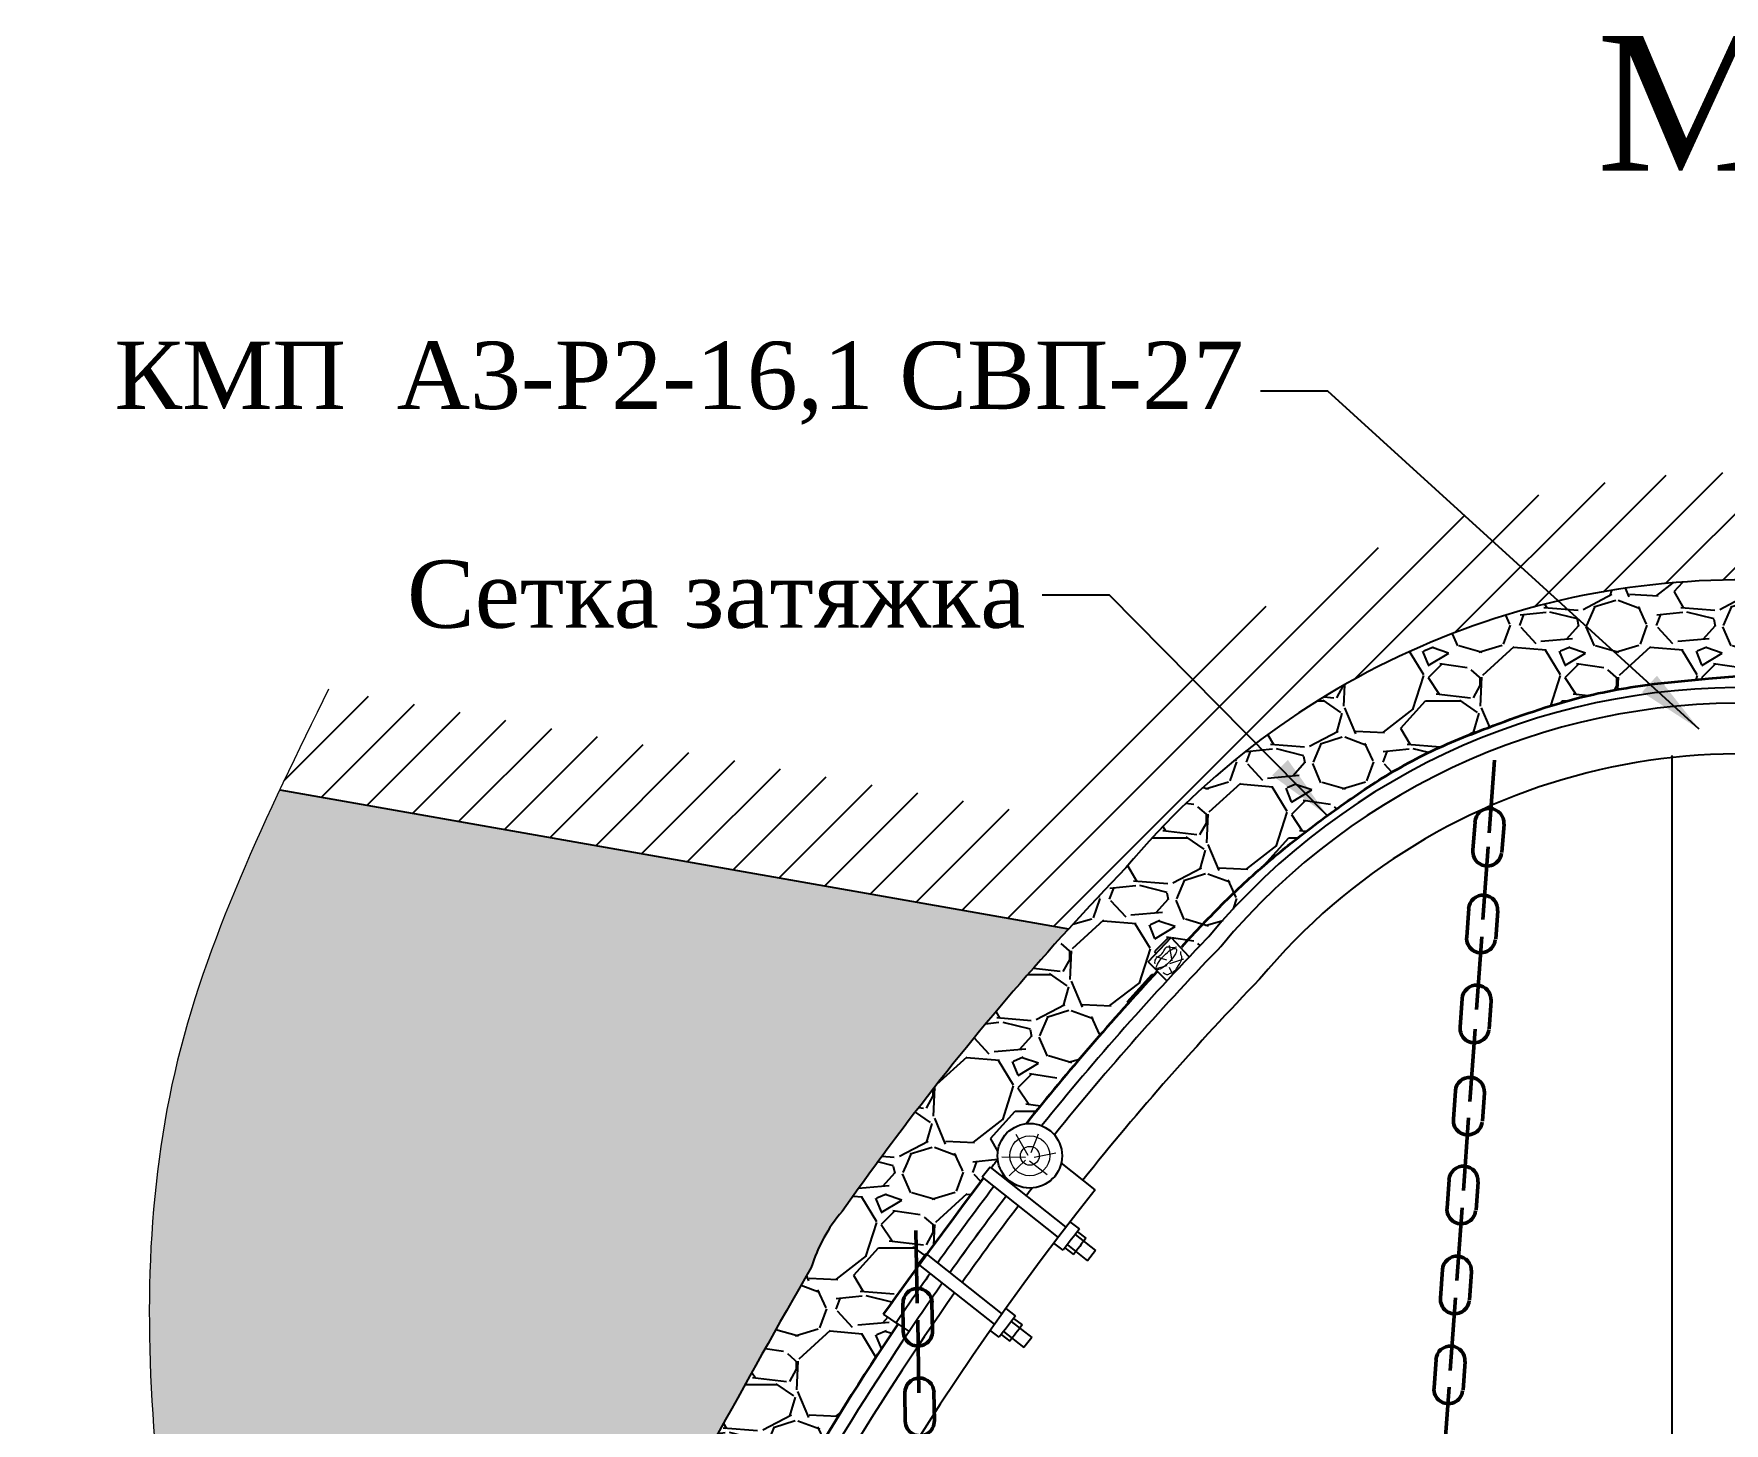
# Model space of a CAD drawing. Header units: millimetres. Extents: x -46762 to 161452, y -66984 to 31524.
# Drawn here: x 6122 to 9262, y 6762 to 9343 of the extents above; entities that cross this region are included whole.
import ezdxf

# ---------------------------------------------------------------- set-up
doc = ezdxf.new("R2010")
doc.units = ezdxf.units.MM
doc.header["$LTSCALE"] = 0.5
doc.styles.get("Standard").update_dxf_attribs({"font": 'TIMES.TTF'})
doc.linetypes.add('FENCELINE1', pattern='A,6.35,-2.54,[133,ltypeshp.shx,S=2.54,R=0,X=-2.54,Y=0],-2.54,25.4', length=36.83)
doc.dimstyles.new('ISO-25', dxfattribs={"dimscale": 50, "dimtxt": 2.5, "dimasz": 2.5, "dimexe": 1.25, "dimexo": 0.625, "dimtad": 1, "dimdec": 0, "dimtxsty": 'Standard', "dimcen": 2.5, "dimadec": 0, "dimazin": 0, "dimtfac": 1, "dimtdec": 0, "dimtmove": 0, "dimatfit": 3, "dimfxl": 1, "dimarcsym": 0})
pattern_1 = [(228.0128, (21943.74142524059, 26783.5741609892), (-2032.001726589601, -2286.002808951258), [34.1721, -3383.05]), (184.9697, (21920.88142524059, 26758.1741609892), (3048.004930617913, 253.9982075387458), [58.6405, -5805.4]), (132.5104, (21862.46142524059, 26753.0941609892), (2539.998151833169, -2794.002729246041), [41.34819999999999, -4093.47]), (267.2737, (21763.40142524059, 26689.5941609892), (253.9988970828173, 5079.998365336643), [53.40049999999999, -5286.639999999999]), (292.8337, (21760.86142524059, 26636.2541609892), (-1270.003605550191, 3048.001733005111), [52.3634, -5183.98]), (357.2737, (21781.18142524059, 26587.9941609892), (-5079.998365336643, 253.9988970828175), [53.40049999999999, -5286.639999999999]), (37.6942, (21834.52142524059, 26585.4541609892), (-3302.002086123993, -2539.997735698489), [70.61939999999998, -6991.310000000001]), (72.2553, (21890.40142524059, 26628.6341609892), (1778.00355654672, 5588.00162060364), [66.672, -6600.53]), (121.4296, (21910.72142524059, 26692.1341609892), (-2032.000523526448, 3301.996115997269), [53.5813, -5304.55]), (175.2364, (21882.78142524059, 26737.8541609892), (2793.997805305446, -253.9976162721156), [61.17129999999995, -2997.389999999997]), (222.3974, (21821.82142524059, 26742.9341609892), (-3048.000091723971, -2793.996365063697), [79.1078, -7831.68]), (138.8141, (22014.86142524059, 26687.0541609892), (-1777.998867422474, 1523.997655712401), [27.0005, -2673.06]), (171.4692, (21994.54142524059, 26704.8341609892), (3301.99495955914, -508.0012800045699), [51.36819999999994, -5085.459999999994]), (225, (21943.74142524059, 26712.4541609892), (-5.329070518200751e-14, -253.9998268700197), [35.9209, -323.289]), (203.1986, (21925.96142524059, 26742.9341609892), (1270.004282559083, 508.0022274306265), [19.3441, -1915.06]), (291.8014, (21908.18142524059, 26735.3141609892), (-254.0001781894509, 762.0004908731864), [27.3566, -1340.48]), (30.9638, (21918.34142524059, 26709.9141609892), (761.9991954808227, 508.0003958660552), [44.43199999999995, -1436.629999999998]), (161.5651, (21956.44142524059, 26732.7741609892), (508.0002318180981, -253.9996222465077), [32.1287, -771.0899999999999]), (16.38950000000001, (21760.86142524059, 26735.3141609892), (2540.001401396935, 761.9984149967804), [45.00880000000001, -4455.88]), (70.3462, (21804.04142524059, 26748.0141609892), (-1015.997168867651, -2793.9960488545), [37.7599, -3738.219999999999]), (293.1986, (21956.44142524059, 26783.5741609892), (-508.0022274306264, 1270.004282559083), [38.688, -1895.72]), (343.6105, (21971.68142524059, 26748.0141609892), (-2540.001401396935, 761.9984149967811), [45.00879999999996, -4455.879999999994]), (339.444, (21760.86142524059, 26577.8341609892), (-1270.001576425591, 507.9993836050138), [43.4035, -2126.77]), (294.7751, (21801.50142524059, 26562.5941609892), (-1269.997040362684, 2793.998702615667), [36.36719999999995, -3600.359999999997]), (66.80140000000002, (21958.98142524058, 26529.5741609892), (508.0022274306268, 1270.004282559083), [38.688, -1895.72]), (17.35400000000001, (21974.22142524059, 26565.1341609892), (-3302.000178185996, -1015.998467560563), [42.57829999999999, -4215.239999999999]), (69.444, (21834.52142524059, 26529.5741609892), (-507.9993836050144, -1270.001576425591), [21.7018, -2148.48]), (101.3098999999999, (21943.74142524059, 26529.5741609892), (-253.9987462887348, 1015.996746090262), [12.95149999999999, -1282.199999999999]), (165.9638, (21941.20142524059, 26542.2741609892), (762.0005354697173, -253.9995604123641), [52.3634, -994.905]), (186.0090000000001, (21890.40142524059, 26554.9741609892), (2539.996254442795, 253.9994068547858), [48.5267, -4804.139999999999]), (303.6901, (21918.34142524059, 26687.0541609892), (-254.0000871307233, 507.999509923184), [36.6324, -879.178]), (353.1572, (21938.66142524059, 26656.5741609892), (4318.001785664343, -508.002275165484), [63.95569999999999, -6331.599999999999]), (60.94540000000001, (22002.16142524059, 26648.9541609892), (-1015.997636582909, -1777.995761083413), [26.1508, -2588.94]), (90, (22014.86142524059, 26671.8141609892), (-254, 254), [15.24, -238.76]), (120.2564, (21885.32142524059, 26562.5941609892), (1015.997846683611, -1777.999103247756), [35.2867, -3493.39]), (48.01279999999999, (21867.54142524059, 26593.0741609892), (2032.001726589601, 2286.002808951258), [68.3443, -3348.88]), (0, (21913.26142524059, 26643.8741609892), (254, 254), [66.04, -187.96]), (325.3048, (21979.30142524058, 26643.8741609892), (-2539.995599095369, 1778.000169048476), [40.161, -3975.93]), (254.0546, (22012.32142524059, 26621.0141609892), (-254.0006479701474, -1016.002420320363), [36.9829, -1812.17]), (207.646, (22002.16142524059, 26585.4541609892), (-4825.998304902272, -2540.001597472339), [60.2145, -5961.25]), (175.4261, (21948.82142524059, 26557.5141609892), (-3302.000760474751, 253.9987711219462), [63.70289999999995, -6306.579999999994]), (175.4261, (21948.82142524059, 26557.5141609892), (-3302.000760474751, 253.9987711219462), [63.70289999999995, -6306.579999999994])]

msp = doc.modelspace()

# ---------------------------------------------------------------- hatches: boundary and pattern name
h = msp.add_hatch()
h.set_pattern_fill('JIS_WOOD', color=256, scale=100, style=0)
h.set_pattern_definition([(45, (21760.86142524059, 26529.5741609892), (-49.99999991609842, 49.99999991609842), [])])
edge = h.paths.add_edge_path()
edge.add_line((8215.144200551546, 7865.986081542815), (8134.010628755212, 8067.478839112544))
edge.add_arc((9291.696792106453, 6843.684070600582), 1684.610010730131, 133.4099089204778, 141.3689034468819)
edge.add_line((7975.7101880359, 7895.392274504604), (6669.646097487456, 8125.686612202771))
edge.add_spline(control_points=[(6669.646097487456, 8125.686612202771), (6639.063861309699, 8063.399850824731), (6608.481625131942, 8001.113089446691), (6578.996341369769, 7938.585287623813)], knot_values=[0, 0, 0, 0, 204.9934871584311, 204.9934871584311, 204.9934871584311, 204.9934871584311], degree=3, periodic=0)
edge.add_line((6578.996341369769, 7938.585287623813), (8044.179958707741, 7680.233884195088))
edge.add_arc((11860.47084913891, 4198.029925177827), 5166.219175817399, 135.898298901819, 137.6208716862335, ccw=False)
edge.add_arc((9291.696792106464, 6843.684070600575), 1484.610010730145, 136.4806348900096, 140.2310987936289, ccw=False)
h.paths.add_polyline_path([(8499.038738623349, 8098.976902655515), (8350.120680562868, 8240.589691758512, 0.04116149715730429), (8134.010628755211, 8067.478839112544), (8215.144200551546, 7865.986081542815, -0.06208310508656172)])
h.paths.add_polyline_path([(9368.167022533318, 8326.323334824549, -0.06984893983866813), (9773.440195547864, 8247.95974766717), (9870.866626883455, 8425.33305809234, 0.07567807776604513), (9378.46874889568, 8526.057844696916, 0.1625658338602605), (8350.120680562864, 8240.589691758516), (8499.038738623349, 8098.976902655515, -0.1549109741208516)])
h.paths.add_polyline_path([(10093.80054931071, 8335.50046091486, 0.01667558063274182), (9968.373815760893, 8385.895419816115, 0.01575128642771149), (9870.866626883455, 8425.33305809234), (9773.440195547864, 8247.95974766717, -0.0229347332686989), (9900.038783619673, 8197.931797318946, -0.03395809461550877), (10126.72638862911, 8097.625403747268)])
h = msp.add_hatch()
h.set_pattern_fill('GRAVEL', color=256, scale=10, style=0)
h.set_pattern_definition(pattern_1)
h.paths.add_polyline_path([(8209.122031848357, 7601.538056381127), (8192.167072512457, 7618.770722172845), (8234.404800261036, 7663.950594250855), (8268.320893097662, 7628.244429228394, -0.002656088036300925), (8307.315904727326, 7669.04287029363, -0.01789722439344808), (8368.866529685798, 7737.33231595705), (8286.422332787035, 7936.153816360242, 0.03322276475751662), (8150.57974238045, 7793.378107006385, 0.03004717664869574), (7746.375106622191, 7322.775801883519, 0.004005291559490894), (7693.35801437731, 7252.153173147097), (7890.45907646686, 7227.763867194666), (7898.264479066637, 7237.632429271318), (7900.350647535371, 7235.982403192247, -0.0009290397136440608), (7912.485771830979, 7251.670034632665, -0.02915937701006321), (7912.07833573786, 7258.650459190263, -0.380121823829234), (7965.027714298804, 7318.234758609851, -0.01752227557867405)])
edge = h.paths.add_edge_path()
edge.add_spline(control_points=[(8360.992359038515, 7756.321577559618), (8379.780337921962, 7773.969537003151), (8423.399118292738, 7812.823245564956), (8500.881332388126, 7874.063695972742), (8594.638932946917, 7941.448997248368), (8669.338406395938, 7986.514047720011), (8711.182315318812, 8006.888370642577), (8714.847425501863, 8008.640207636508)], knot_values=[152.7822821871677, 152.7822821871677, 152.7822821871677, 152.7822821871677, 230.0924184786072, 327.8862951727494, 448.9270130867247, 576.4607668227341, 588.657198825191, 588.657198825191, 588.657198825191, 588.657198825191], degree=3, periodic=0)
edge.add_line((8714.847425501866, 8008.640207636505), (8538.23604759158, 8122.888428955888))
edge.add_arc((9291.696792106457, 6843.684070600568), 1484.610010730146, 120.4983969481544, 132.6198014808852)
edge.add_line((8286.422332787035, 7936.153816360242), (8360.992359038513, 7756.321577559618))
edge = h.paths.add_edge_path()
edge.add_arc((9291.69679210646, 6843.684070600568), 1484.610010730146, 87.49876207722356, 120.4983969481544)
edge.add_line((8538.236047591581, 8122.888428955888), (8714.847425501865, 8008.640207636508))
edge.add_spline(control_points=[(8714.847425501863, 8008.640207636508), (8750.10594105802, 8025.492953889036), (8842.13474555562, 8061.852029439349), (8979.962707949344, 8110.873264439841), (9118.968879347802, 8135.158965303723), (9239.206664467598, 8145.505767647403), (9314.25714665712, 8152.973637765532), (9355.310663338787, 8151.239148500448), (9356.48661693541, 8151.184758665378)], knot_values=[588.657198825191, 588.657198825191, 588.657198825191, 588.657198825191, 705.987392464975, 884.9933961247074, 1026.566264805803, 1127.514278337568, 1247.675988787399, 1251.220147640498, 1251.220147640498, 1251.220147640498, 1251.220147640498], degree=3, periodic=0)
edge.add_line((9356.486616935414, 8151.184758665375), (9356.486616935412, 8326.879662071497))
edge = h.paths.add_edge_path()
edge.add_arc((9291.696792106486, 6843.684070600611), 1484.610010730102, 80.68665224706682, 87.0474662254224)
edge.add_arc((9291.696792106424, 6843.684070600568), 1484.610010730145, 87.04746622542018, 87.49876207722217)
edge.add_line((9356.48661693541, 8326.879662071497), (9356.486616935412, 8151.184758665382))
edge.add_spline(control_points=[(9356.48661693541, 8151.184758665378), (9362.13203370939, 8150.923648628275), (9367.772267019012, 8150.554289404397), (9373.407234529746, 8150.087980649303)], knot_values=[1251.220147640498, 1251.220147640498, 1251.220147640498, 1251.220147640498, 1268.234640301075, 1268.234640301075, 1268.234640301075, 1268.234640301075], degree=3, periodic=0)
edge.add_line((9373.407234529739, 8150.087980649303), (9381.684653481101, 8150.199843647879))
edge.add_line((9381.684653481101, 8150.199843647879), (9381.688221912998, 8149.333865722736))
edge.add_spline(control_points=[(9381.688221912991, 8149.333865722736), (9422.092927166532, 8145.324667815952), (9493.932528452217, 8129.719038646504), (9564.798766350888, 8112.410876449969), (9595.902031486858, 8104.285919673144)], knot_values=[1276.573139770745, 1276.573139770745, 1276.573139770745, 1276.573139770745, 1398.685332613592, 1495.167378606836, 1495.167378606836, 1495.167378606836, 1495.167378606836], degree=3, periodic=0)
edge.add_line((9595.902031486858, 8104.285919673144), (9531.95674818711, 8308.724014583084))
h = msp.add_hatch(color=253)
edge = h.paths.add_edge_path()
edge.add_arc((11860.47084913903, 4198.029925177987), 5166.219175817398, 142.0542462340466, 142.7825332624696, ccw=False)
edge.add_line((7786.425054474369, 7374.816262903361), (6464.140596920274, 7672.635273626242))
edge.add_spline(control_points=[(6464.140596920274, 7672.635273626234), (6431.694117202695, 7587.354522880967), (6401.771491038758, 7494.148587459636), (6380.439691245664, 7399.054934229815), (6378.910094241342, 7392.020472143384)], knot_values=[493.3305339604095, 493.3305339604095, 493.3305339604095, 493.3305339604095, 767.8474955349049, 789.7428094195516, 789.7428094195516, 789.7428094195516, 789.7428094195516], degree=3, periodic=0)
edge.add_line((6378.910094241338, 7392.020472143387), (7412.066853363805, 6777.910980650682))
edge.add_arc((24623.94946516512, -2733.779215174611), 19665.2270117532, 150.1607913578016, 151.0739303290088, ccw=False)
edge.add_arc((7849.094269452292, 6962.514558225215), 296.7572291627027, 139.5252856053032, 162.6515936612568, ccw=False)
edge.add_arc((12127.87873226111, 3978.327004131206), 5512.069645992678, 142.6451169640111, 144.8065981824191, ccw=False)
edge = h.paths.add_edge_path()
edge.add_spline(control_points=[(6578.996341369769, 7938.585287623813), (6537.523318192542, 7850.635753370101), (6498.220538965491, 7762.209337385033), (6464.140596920274, 7672.635273626234)], knot_values=[204.9934871584311, 204.9934871584311, 204.9934871584311, 204.9934871584311, 493.3305339604095, 493.3305339604095, 493.3305339604095, 493.3305339604095], degree=3, periodic=0)
edge.add_line((6464.140596920278, 7672.635273626234), (7786.425054474371, 7374.816262903361))
edge.add_arc((11860.47084913891, 4198.029925177834), 5166.219175817399, 137.6208716862336, 142.0542462340445, ccw=False)
edge.add_line((8044.179958707739, 7680.233884195088), (6578.996341369767, 7938.585287623806))
h.paths.add_polyline_path([(11097.50592799049, 7145.148967414949), (10964.93764980145, 7168.744738506168), (11013.02187154537, 7015.813004190401)])
h = msp.add_hatch(color=253)
edge = h.paths.add_edge_path()
edge.add_spline(control_points=[(6129.520220563953, 5737.320046080578), (6129.364857887335, 5684.438372009743), (6134.871446588087, 5631.423535098587), (6143.604058985401, 5578.332825674628)], knot_values=[2487.360575860679, 2487.360575860679, 2487.360575860679, 2487.360575860679, 2648.135320598055, 2648.135320598055, 2648.135320598055, 2648.135320598055], degree=3, periodic=0)
edge.add_line((6143.604058985408, 5578.332825674624), (6322.30652781254, 5546.822758901195))
edge.add_line((6322.306527812539, 5546.822758901195), (6129.520220563952, 5737.320046080571))
edge = h.paths.add_edge_path()
edge.add_line((7023.936898689502, 5981.591030568256), (6246.391459312629, 6118.693270257205))
edge.add_line((6246.391459312631, 6118.693270257205), (6231.71050067643, 6117.378242557716))
edge.add_spline(control_points=[(6231.710500676424, 6117.378242557705), (6176.334903807684, 6010.976760640508), (6133.787802248792, 5881.894384938045), (6129.563086915924, 5751.910709055206), (6129.520220563953, 5737.320046080578)], knot_values=[2091.899910863402, 2091.899910863402, 2091.899910863402, 2091.899910863402, 2443.000971961737, 2487.360575860679, 2487.360575860679, 2487.360575860679, 2487.360575860679], degree=3, periodic=0)
edge.add_line((6129.52022056395, 5737.320046080571), (6322.306527812542, 5546.82275890118))
edge.add_line((6322.306527812542, 5546.82275890118), (6847.26192496165, 5454.258958715276))
edge.add_arc((12127.87873225362, 3978.32700413675), 5483.000000000035, 158.5703150914611, 164.384326628702, ccw=False)
edge = h.paths.add_edge_path()
edge.add_spline(control_points=[(6378.910094241342, 7392.020472143384), (6327.675293570864, 7156.396800154507), (6328.202502419549, 6909.434690493112), (6352.685449095333, 6658.435408508529)], knot_values=[789.7428094195516, 789.7428094195516, 789.7428094195516, 789.7428094195516, 1523.13993253464, 1523.13993253464, 1523.13993253464, 1523.139932534642], degree=3, periodic=0)
edge.add_line((6352.685449095336, 6658.435408508532), (7260.51784128077, 6498.360063805121))
edge.add_arc((24623.94946516504, -2733.779215174767), 19665.2270117532, 151.0739303290083, 152.0004143850909, ccw=False)
edge.add_line((7412.066853363805, 6777.910980650682), (6378.910094241336, 7392.020472143384))
h = msp.add_hatch()
h.set_pattern_fill('GRAVEL', color=256, scale=10, style=0)
h.set_pattern_definition(pattern_1)
h.paths.add_polyline_path([(7577.431246592742, 6711.144539253764), (7432.144053346979, 6814.151456230997, 0.00594916293141766), (7209.82674420981, 6402.38427303507, 0.01265104756148236), (7093.513191122026, 6150.526948494367), (7295.966774089283, 6175.48217129015, -0.007793435818028598), (7366.795392378269, 6325.016039940554, -0.02072498361021656)])
h.paths.add_polyline_path([(7727.002696149883, 6946.011979811945), (7699.898193546461, 6964.290348976279, -0.002365433708711713), (7766.260376354478, 7056.117706323985), (7764.619305422838, 7057.415688665966), (7779.507721528003, 7076.239478557472), (7780.439413653948, 7075.502569564494, -0.003681498122054398), (7885.727652403532, 7216.948682255144), (7883.376062961469, 7218.808639379808), (7890.459076466856, 7227.76386719467), (7693.35801437731, 7252.153173147097, 0.005426024103284896), (7623.353269705817, 7155.143356938665, 0.1012514470665476), (7565.836757630284, 7051.002043536588, 0.003457639736055856), (7432.144053346979, 6814.151456230997), (7577.431246592742, 6711.144539253764, -0.01311688882615514)])

# ---------------------------------------------------------------- linework, layer by layer
at = {"linetype": 'Continuous', "lineweight": 50}
for p, q in [((8835.248303479337, 7993.459650220881), (8825.482152111781, 7858.635888124725)), ((8823.579247450412, 7832.365891306086), (8813.813096082853, 7697.542129209942)), ((8811.472600010173, 7665.231091441474), (8801.706448642606, 7530.407329345326)), ((8799.074228180561, 7494.068975371236), (8789.308076813002, 7359.245213275091)), ((8787.117103609624, 7328.998369988047), (8777.350952242065, 7194.174607891895)), ((8775.00430301786, 7161.778624579798), (8765.238151650301, 7026.954862483646)), ((7760.299394969689, 7119.857388964967), (7762.56957066783, 6984.69944121271)), ((8762.90732941312, 6994.77737403745), (8753.14117804556, 6859.953611941302)), ((7763.887117347315, 6953.237092598854), (7766.157293045456, 6818.079144846597)), ((8750.906318583118, 6829.100909669643), (8741.140167215563, 6694.277147573499))]:
    msp.add_line(p, q, dxfattribs=at)
for p, q in [((9164.845715810261, 8002.460062756047), (9164.845715810261, 3978.32700413678)), ((6578.993920167296, 7938.585714547135), (8044.179958707739, 7680.233884195088)), ((8192.167072512457, 7618.770722172845), (8234.404800261036, 7663.950594250851)), ((8234.404800261036, 7663.950594250851), (8267.720371457763, 7628.876646060595)), ((8192.167072512457, 7618.770722172845), (8226.67579986075, 7583.696773984044)), ((8009.549132612617, 7262.064540757037), (8009.0835846664, 7262.435743991089)), ((7898.264479066637, 7237.632429271318), (7883.376062961469, 7218.808639379808)), ((7898.264479066637, 7237.632429271318), (8039.242209839012, 7126.128044161007)), ((8093.379626668883, 7195.222552182437), (8030.574245158979, 7245.300231439527)), ((7883.376062961469, 7218.808639379808), (8024.643812647372, 7107.074867823525)), ((8064.442348813754, 7122.77111363173), (8047.043438647251, 7136.235062718693)), ((8034.031614596842, 7083.074945154425), (8016.502491087994, 7096.368922324993)), ((8056.498833051245, 7112.479156852234), (8094.345623769931, 7082.544761509322)), ((8060.761051321783, 7117.664669542261), (8076.427259942785, 7105.572592112028)), ((7779.507721528006, 7076.239478557472), (7764.619305422838, 7057.415688665966)), ((7779.507721528006, 7076.239478557472), (7920.485452300381, 6964.735093447161)), ((8037.398417679305, 7087.701772481203), (8053.174222348817, 7075.213691918834)), ((8041.901677972345, 7093.424998082875), (8079.457207664763, 7063.720971617815)), ((8094.345623769931, 7082.544761509322), (8079.457207664763, 7063.720971617815)), ((7764.619305422838, 7057.415688665966), (7905.887055108741, 6945.681917109683)), ((7945.685591275123, 6961.378162917885), (7928.28668110862, 6974.842112004852)), ((7699.898193546461, 6964.290348976279), (7726.844458075192, 6946.118690272098)), ((7723.628841916269, 6948.287749204108), (7747.730556251116, 6932.035005321377)), ((7937.742075512614, 6951.086206138389), (7975.5888662313, 6921.151810795476)), ((7941.981275231406, 6956.662111588794), (7957.83268499184, 6944.389743113006)), ((7915.274857058211, 6921.681994440583), (7897.745733549363, 6934.975971611148)), ((7918.904822766576, 6926.510856077264), (7934.70170013103, 6914.19468599157)), ((7923.144920433714, 6932.03204736903), (7960.700450126132, 6902.328020903969)), ((7975.5888662313, 6921.151810795476), (7960.700450126132, 6902.328020903969))]:
    msp.add_line(p, q)
at = {"lineweight": 50}
for p, q in [((8795.224709318058, 7826.096906612159), (8799.045773750639, 7878.847500231063)), ((8849.15315252504, 7822.190522965924), (8852.97421695762, 7874.941116584829)), ((8783.555653289137, 7665.003147697369), (8787.37671772171, 7717.753741316273)), ((8837.484096496119, 7661.096764051134), (8841.305160928692, 7713.847357670038)), ((8771.449005848897, 7497.868347832756), (8775.27007028147, 7550.61894145166)), ((8825.377449055879, 7493.961964186521), (8829.198513488453, 7546.712557805426)), ((8759.050634019297, 7326.706231762521), (8762.87169845187, 7379.456825381419)), ((8812.979077226279, 7322.799848116287), (8816.800141658852, 7375.550441735184)), ((8747.09350944836, 7161.635626379325), (8750.914573880926, 7214.3862199982295)), ((8801.021952655341, 7157.72924273309), (8804.843017087907, 7210.479836351995)), ((8734.980708856596, 6994.415880971077), (8738.801773289162, 7047.166474589981)), ((8788.909152063577, 6990.509497324842), (8792.730216496144, 7043.260090943746)), ((7737.079477995982, 6932.182831775954), (7736.191258339094, 6985.064177507567)), ((7791.141592833944, 6933.090884179355), (7790.253373177055, 6985.972229910969)), ((8722.883735251855, 6827.414630428732), (8726.704799684429, 6880.165224047633)), ((8776.812178458837, 6823.508246782498), (8780.63324289141, 6876.258840401399)), ((7740.667200373608, 6765.562535409841), (7739.77898071672, 6818.443881141455)), ((7794.729315211569, 6766.470587813243), (7793.8410955546815, 6819.351933544856))]:
    msp.add_line(p, q, dxfattribs=at)
at = {"lineweight": 15}
for p, q in [((8230.838589098785, 7649.088493834639), (8235.597956412603, 7620.551434665318)), ((8206.445174453911, 7628.876646060595), (8226.079221784967, 7622.925717988615)), ((8209.41480754038, 7607.470046741579), (8227.272377936533, 7612.226223270041)), ((8230.838589098785, 7609.258369117375), (8236.79111256417, 7597.364122855284)), ((8232.031745250351, 7615.795258136855), (8258.201636830127, 7624.714040362956))]:
    msp.add_line(p, q, dxfattribs=at)
at = {"lineweight": 9}
for p, q in [((7945.840479958241, 7298.564638971671), (7968.679940801775, 7259.659679504781)), ((7987.890702259137, 7298.564638971671), (7973.870216704489, 7264.328532588566)), ((7919.883483264238, 7256.548185564403), (7964.012062798537, 7256.029065849812)), ((7980.105288405429, 7256.029065849812), (8020.593934189782, 7264.328532588566)), ((7964.012062798537, 7250.32197333721), (7933.898351636998, 7221.273839752117)), ((7971.275078752768, 7249.283733908393), (8004.50070858289, 7223.866213978268))]:
    msp.add_line(p, q, dxfattribs=at)
msp.add_circle((7972.07833573786, 7258.650459190263), 60)
for radius in [37.19834444281821, 17.45906705723387]:
    msp.add_circle((7972.07833573786, 7258.650459190263), radius, dxfattribs=at)
for centre, radius, start, end in [((9291.69679210646, 6843.684070600568), 1484.610010730146, 87.0474662254215, 140.2310987936279), ((9291.69679210646, 6843.684070600568), 1284.610010730146, 87.0474662254215, 140.2310987936279), ((9291.69679210646, 6843.684070600568), 1255.610010730146, 86.97463752889544, 140.2310987936279), ((9291.69679210646, 6843.684070600568), 1161.610010730146, 65.80989407766954, 140.2310987936279), ((11860.47084913892, 4198.029925177838), 5166.219175817402, 135.8982989018189, 142.7825332624729), ((12127.87873225363, 3978.32700413678), 5312.069645983351, 135.9416467098987, 141.0950365936569), ((12127.87873225363, 3978.32700413678), 5283.069645983351, 135.9416467098987, 141.0764771879851), ((12127.87873225363, 3978.32700413678), 5189.069645983351, 135.9416467098987, 141.4330000000055), ((12127.87873226121, 3978.327004131315), 5512.069645992697, 142.6451169640177, 144.8065981824204), ((12127.87873225363, 3978.32700413678), 5337.069645983351, 142.1698943589269, 142.3828145160389), ((12127.87873225363, 3978.32700413678), 5312.069645983351, 142.3343471480686, 142.3862246759308), ((12127.87873225363, 3978.32700413678), 5160.000000000036, 141.4330000000055, 180), ((12127.87873225363, 3978.32700413678), 5312.069645983351, 142.6451169640151, 144.5473751761624), ((12127.87873225363, 3978.32700413678), 5283.069645983351, 142.3529065537421, 142.3902208980517), ((12127.87873225363, 3978.32700413678), 5283.000000000036, 142.3527645412442, 142.390230548136), ((12127.87873225363, 3978.32700413678), 5254.000000000036, 142.1961055334497, 142.3942709952437), ((12127.87873225363, 3978.32700413678), 5283.069645983351, 142.6505346296093, 144.5632478062194), ((12127.87873225363, 3978.32700413678), 5283.000000000036, 142.6505477122089, 144.5632861357365), ((12127.87873225363, 3978.32700413678), 5254.000000000036, 142.6560253375678, 144.5793346364323), ((7849.094269452288, 6962.514558225212), 296.7572291627002, 139.5252856052963, 162.6515936612586), ((12127.87873225363, 3978.32700413678), 5138.000000000036, 142.2659107601007, 142.8235485969533), ((12127.87873225363, 3978.32700413678), 5118.000000000036, 142.3360681852999, 142.7641743557905), ((24623.94946516497, -2733.7792151748), 19665.22701175315, 150.1607913578009, 152.3166524811913), ((12127.87873225363, 3978.32700413678), 5312.069645983351, 144.8065981824214, 146.0066467098956), ((12127.87873225363, 3978.32700413678), 5254.000000000036, 144.8414308014659, 153.4950217459102), ((12127.87873225363, 3978.32700413678), 5283.069645983351, 144.8238977404083, 146.0066467098956), ((12009.121974715, 3816.934053422934), 5138.000000000036, 142.2659107601007, 142.8235485969533), ((12009.121974715, 3816.934053422934), 5118.000000000036, 142.333096859452, 142.7589160099912), ((12127.87873225363, 3978.32700413678), 5283.000000000036, 146.0066467098956, 153.5014558654861)]:
    msp.add_arc(centre, radius, start, end)
at = {"linetype": 'Continuous', "lineweight": 50}
for centre, radius, start, end in [((8825.674774451985, 7876.858173198914), 26.9764771566993, 355.856934708301, 175.856934708301), ((8821.726283672193, 7823.510097632057), 26.67062993197621, 173.9869858447112, 353.9869858447113), ((8814.005718423057, 7715.764414284124), 26.9764771566993, 355.856934708301, 175.856934708301), ((8810.057227643254, 7662.416338717259), 26.67062993197621, 173.9869858447112, 353.9869858447113), ((8801.899070982821, 7548.629614419515), 26.9764771566993, 355.856934708301, 175.856934708301), ((8797.950580203014, 7495.281538852654), 26.67062993197621, 173.9869858447112, 353.9869858447113), ((8789.500699153221, 7377.467498349273), 26.9764771566993, 355.856934708301, 175.856934708301), ((8785.552208373414, 7324.119422782413), 26.67062993197621, 173.9869858447112, 353.9869858447113), ((8777.543574582269, 7212.396892966084), 26.9764771566993, 355.856934708301, 175.856934708301), ((8773.595083802476, 7159.04881739922), 26.67062993197621, 173.9869858447112, 353.9869858447113), ((8765.430773990509, 7045.177147557835), 26.9764771566993, 355.856934708301, 175.856934708301), ((7763.555015202502, 6985.463523856339), 26.9764771566993, 0.9622760519312071, 180.9622760519312), ((8761.482283210713, 6991.829071990971), 26.67062993197621, 173.9869858447112, 353.9869858447113), ((7764.135597902924, 6932.342387303564), 27.05659036881803, 180.3378811296897, 2.020625434981489), ((8753.333800385779, 6878.175897015484), 26.9764771566993, 355.856934708301, 175.856934708301), ((7767.142737580128, 6818.843227490226), 26.9764771566993, 0.9622760519312071, 180.9622760519312), ((8749.385309605972, 6824.827821448624), 26.67062993197621, 173.9869858447112, 353.9869858447113), ((7767.72332028055, 6765.722090937452), 27.05659036881803, 180.3378811296897, 2.020625434981489)]:
    msp.add_arc(centre, radius, start, end, dxfattribs=at)
at = {"linetype": 'FENCELINE1', "lineweight": 35, "ltscale": 5}
for centre, radius, start, end in [((12127.87873225363, 3978.32700413678), 5337.069645983351, 137.2440905461653, 141.2594893827973), ((17438.15400444567, -3.500398819418479), 11974.29472426579, 142.9152434027099, 144.4160123598218), ((12127.87873225363, 3978.327004136732), 5308.000000000057, 146.0066467098956, 153.7617860630676)]:
    msp.add_arc(centre, radius, start, end, dxfattribs=at)
at = {"lineweight": 15}
msp.add_ellipse((8225.780932747075, 7624.120469532132), major_axis=(17.90663756918739, 18.92581458983782), ratio=0.2987577840125887, dxfattribs=at)
at = {"linetype": 'FENCELINE1', "lineweight": 35, "ltscale": 5}
msp.add_spline([(8254.208485125171, 7647.077829368514), (8333.975509454922, 7730.281149347338), (8418.724407014288, 7807.762813609199), (8495.194677656018, 7868.721324309918), (8593.810752254707, 7938.904835363985), (8703.891420289547, 8003.30285448725), (8823.175436141297, 8053.785230744164), (8993.246477998971, 8109.633149843023), (9132.510724725147, 8135.095803482924), (9232.954312361955, 8145.174848013849), (9352.95808216016, 8151.333735287422), (9502.051963064649, 8127.357985045659), (9703.151115859513, 8073.904579171885), (9955.182834344338, 7977.961315767883), (10136.09947253194, 7880.421427988811), (10349.55060796533, 7722.805820863447), (10559.70620675042, 7502.153534172816), (10748.31891546527, 7221.385781963276), (10816.28424880898, 7020.593933190103), (10904.59715934531, 6786.321326732552), (10966.24331803335, 6627.02973460636), (11113.55643056723, 6403.135910355515), (11204.8177257079, 6278.644245302668), (11380.82585977508, 6073.32876756111), (11476.48236634868, 5903.308943956072), (11622.68328930228, 5661.291847634595), (11727.89861040411, 5464.270963896735), (11852.70691583044, 5215.441447236866), (11952.13644001581, 4993.234702083428), (12026.19951881649, 4801.480455993355), (12108.91651068378, 4565.906773288851), (12166.89079981629, 4378.805492241809), (12231.86459548324, 4128.296184404491), (12272.33012885222, 3978.327004136776)], degree=3, dxfattribs=at)
at = {"lineweight": 15}
for points in [[(6669.646097487456, 8125.686612202771), (6383.638031614074, 7413.093346268695), (6352.685449095333, 6658.435408508532), (6352.761271205792, 6367.034022760403), (6233.57889998146, 6120.952470159224), (6130.993069660911, 5781.060419728805), (6189.615480494346, 5367.1344482647)], [(8204.655440226561, 7615.201687306031), (8204.655440226561, 7619.957863834494), (8205.848596378128, 7624.120469532132), (8210.011385616162, 7628.275465347902), (8219.530120243799, 7636.600676743179), (8226.67579986075, 7646.706600629474), (8236.79111256417, 7645.519458967825), (8239.760745650638, 7645.519458967825), (8244.520112964456, 7646.706600629474)], [(8218.933542168015, 7599.152445229625), (8228.452276795651, 7595.583410362811), (8235.00137833682, 7599.152445229625), (8240.953901802204, 7602.120299383747), (8248.086324126707, 7612.226223270041), (8254.635425667875, 7627.088323686254), (8252.845691440525, 7633.031641876365), (8252.845691440525, 7638.38899911752)]]:
    msp.add_spline(points, degree=3, dxfattribs=at)

# ---------------------------------------------------------------- texts
at = {"insert": (9025.2949836685, 9338.832451268896), "char_height": 250, "width": 31183.02995083504, "attachment_point": 1}
msp.add_mtext('{\\fTimes New Roman|b0|i0|c204|p18;М 1:50}', dxfattribs=at)
at = {"char_height": 125, "attachment_point": 9}
for s, insert in [('{\\fTimes New Roman|b0|i0|c204|p18;КМП  А3-Р2-16,1 СВП-27}', (8369.479521849658, 8616.564911364465)), ('{\\fTimes New Roman|b0|i0|c204|p18;Сетка затяжка}', (7963.805161808216, 8237.698222151084))]:
    msp.add_mtext(s, dxfattribs=dict(at, insert=insert))

# ---------------------------------------------------------------- leaders
at = {"lineweight": 15, "annotation_type": 0, "has_hookline": 1, "hookline_direction": 1}
for points, text_width in [([(9215.520135883591, 8050.948378593373), (8525.729521849658, 8679.064911364465), (8400.729521849658, 8679.064911364465)], 2039.383561643835), ([(8524.63305626721, 7890.655638287728), (8120.055161808216, 8300.198222151084), (7995.055161808216, 8300.198222151084)], 1115.897620764239)]:
    msp.add_leader(points, dimstyle='ISO-25', override={"dimgap": 0.625, "dimtad": 0}, dxfattribs=dict(at, text_width=text_width))

doc.saveas('drawing.dxf')
